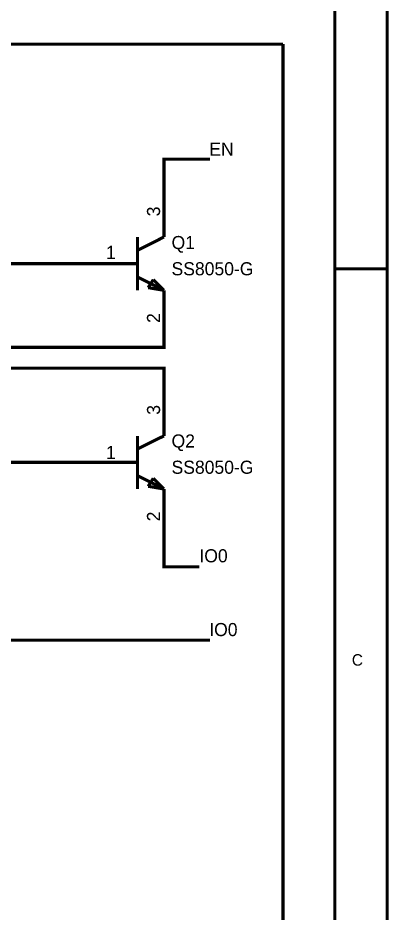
# Model space of a CAD drawing. Header units: inches. Extents: x 0 to 16.9, y 0 to 11.7.
# Drawn here: x 15.142 to 16.54, y 3.421 to 6.791 of the extents above; entities that cross this region are included whole.
import ezdxf

# ---------------------------------------------------------------- set-up
doc = ezdxf.new("R2010")
doc.units = ezdxf.units.IN
doc.header["$MEASUREMENT"] = 0
doc.layers.add('Sheet', color=255, linetype='Continuous')

msp = doc.modelspace()

# ---------------------------------------------------------------- linework, layer by layer
at = {"layer": 'Sheet'}
for points in [[(0.0023, 11.6929, 0.0039, 0.0039, 0), (0.0023, 0, 0.0039, 0.0039, 0), (16.5339, 0, 0.0039, 0.0039, 0), (16.5339, 11.6929, 0.0039, 0.0039, 0), (0.0023, 11.6929, 0.0039, 0.0039, 0), (0.0023, 11.6929, 0.0039, 0.0039, 0)], [(0.2021, 11.4923, 0.0039, 0.0039, 0), (0.2021, 0.1999, 0.0039, 0.0039, 0), (16.3341, 0.1999, 0.0039, 0.0039, 0), (16.3341, 11.4923, 0.0039, 0.0039, 0), (0.2021, 11.4923, 0.0039, 0.0039, 0), (0.2021, 11.4923, 0.0039, 0.0039, 0)]]:
    msp.add_lwpolyline(points, format="xyseb", close=True, dxfattribs=at)
for points in [[(16.5323, 11.6929, 0.0118, 0.0118, 0), (16.5323, 0.0015, 0.0118, 0.0118, 0)], [(16.3356, 11.4946, 0.0118, 0.0118, 0), (16.3356, 0.1976, 0.0118, 0.0118, 0)], [(13.3853, 6.6922, 0.0118, 0.0118, 0), (16.1404, 6.6922, 0.0118, 0.0118, 0)], [(16.1404, 6.6922, 0.0118, 0.0118, 0), (16.1404, 1.7317, 0.0118, 0.0118, 0)], [(15.6922, 6.1659, 0.0118, 0.0118, 0), (15.6922, 6.2593, 0.0118, 0.0118, 0), (15.865, 6.2593, 0.0118, 0.0118, 0)], [(15.6922, 5.9661, 0.0118, 0.0118, 0), (15.6922, 6.1659, 0.0118, 0.0118, 0)], [(15.6922, 5.9661, 0.0118, 0.0118, 0), (15.6922, 5.9962, 0.0118, 0.0118, 0)], [(15.5926, 5.9661, 0.0118, 0.0118, 0), (15.5926, 5.7654, 0.0118, 0.0118, 0)], [(15.5926, 5.9159, 0.0118, 0.0118, 0), (15.6922, 5.9661, 0.0118, 0.0118, 0)], [(15.6922, 5.4174, 0.0118, 0.0118, 0), (15.6922, 5.4722, 0.0118, 0.0118, 0), (14.4083, 5.4722, 0.0118, 0.0118, 0), (14.4083, 5.8657, 0.0118, 0.0118, 0)], [(15.3928, 5.8657, 0.0118, 0.0118, 0), (15.0055, 5.8657, 0.0118, 0.0118, 0)], [(15.5926, 5.8657, 0.0118, 0.0118, 0), (15.3928, 5.8657, 0.0118, 0.0118, 0)], [(15.5926, 5.8657, 0.0118, 0.0118, 0), (15.5625, 5.8657, 0.0118, 0.0118, 0)], [(16.5339, 5.8465, 0.0118, 0.0118, 0), (16.3341, 5.8465, 0.0118, 0.0118, 0)], [(16.5339, 5.8465, 0.0118, 0.0118, 0), (16.3356, 5.8465, 0.0118, 0.0118, 0)], [(15.5926, 5.8156, 0.0118, 0.0118, 0), (15.6922, 5.7654, 0.0118, 0.0118, 0)], [(15.6327, 5.7755, 0.0118, 0.0118, 0), (15.652, 5.8056, 0.0118, 0.0118, 0)], [(15.652, 5.8056, 0.0118, 0.0118, 0), (15.6922, 5.7654, 0.0118, 0.0118, 0)], [(15.6327, 5.7755, 0.0118, 0.0118, 0), (15.6922, 5.7654, 0.0118, 0.0118, 0)], [(15.6922, 5.7654, 0.0118, 0.0118, 0), (15.6922, 5.5656, 0.0118, 0.0118, 0)], [(15.6922, 5.7654, 0.0118, 0.0118, 0), (15.6922, 5.7361, 0.0118, 0.0118, 0)], [(15.6922, 5.5656, 0.0118, 0.0118, 0), (15.6922, 5.5509, 0.0118, 0.0118, 0), (14.487, 5.5509, 0.0118, 0.0118, 0), (14.487, 5.118, 0.0118, 0.0118, 0)], [(15.6922, 5.2175, 0.0118, 0.0118, 0), (15.6922, 5.4174, 0.0118, 0.0118, 0)], [(15.5926, 5.2175, 0.0118, 0.0118, 0), (15.5926, 5.0176, 0.0118, 0.0118, 0)], [(15.5926, 5.1681, 0.0118, 0.0118, 0), (15.6922, 5.2175, 0.0118, 0.0118, 0)], [(15.6922, 5.2175, 0.0118, 0.0118, 0), (15.6922, 5.2476, 0.0118, 0.0118, 0)], [(15.3928, 5.118, 0.0118, 0.0118, 0), (14.9661, 5.118, 0.0118, 0.0118, 0)], [(15.5926, 5.118, 0.0118, 0.0118, 0), (15.3928, 5.118, 0.0118, 0.0118, 0)], [(15.5926, 5.118, 0.0118, 0.0118, 0), (15.5625, 5.118, 0.0118, 0.0118, 0)], [(15.5926, 5.0678, 0.0118, 0.0118, 0), (15.6922, 5.0176, 0.0118, 0.0118, 0)], [(15.6327, 5.0277, 0.0118, 0.0118, 0), (15.652, 5.0578, 0.0118, 0.0118, 0)], [(15.652, 5.0578, 0.0118, 0.0118, 0), (15.6922, 5.0176, 0.0118, 0.0118, 0)], [(15.6327, 5.0277, 0.0118, 0.0118, 0), (15.6922, 5.0176, 0.0118, 0.0118, 0)], [(15.6922, 5.0176, 0.0118, 0.0118, 0), (15.6922, 4.8178, 0.0118, 0.0118, 0)], [(15.6922, 5.0176, 0.0118, 0.0118, 0), (15.6922, 4.9875, 0.0118, 0.0118, 0)], [(15.6922, 4.8178, 0.0118, 0.0118, 0), (15.6922, 4.7244, 0.0118, 0.0118, 0), (15.8256, 4.7244, 0.0118, 0.0118, 0)], [(14.5264, 4.4481, 0.0118, 0.0118, 0), (14.6444, 4.4481, 0.0118, 0.0118, 0), (15.865, 4.4481, 0.0118, 0.0118, 0)]]:
    msp.add_lwpolyline(points, format="xyseb", dxfattribs=at)

# ---------------------------------------------------------------- texts
for s, height, p in [('EN', 0.04939, (15.8627, 6.2724)), ('Q1', 0.04939, (15.7207, 5.9205)), ('1', 0.0494, (15.4738, 5.8835)), ('SS8050-G', 0.04939, (15.7207, 5.8218)), ('Q2', 0.04939, (15.7207, 5.1735)), ('1', 0.0494, (15.4738, 5.1303)), ('SS8050-G', 0.04939, (15.7207, 5.0747)), ('IO0', 0.04939, (15.8256, 4.7414)), ('IO0', 0.04939, (15.8627, 4.4636)), ('C', 0.0432, (16.3996, 4.3524))]:
    msp.add_text(s, height=height, dxfattribs=at).set_placement(p)
for s, p in [('3', (15.6775, 6.044)), ('2', (15.6775, 5.6427)), ('3', (15.6775, 5.297)), ('2', (15.6775, 4.8957))]:
    msp.add_text(s, height=0.0494, rotation=90, dxfattribs=at).set_placement(p)

doc.saveas('drawing.dxf')
